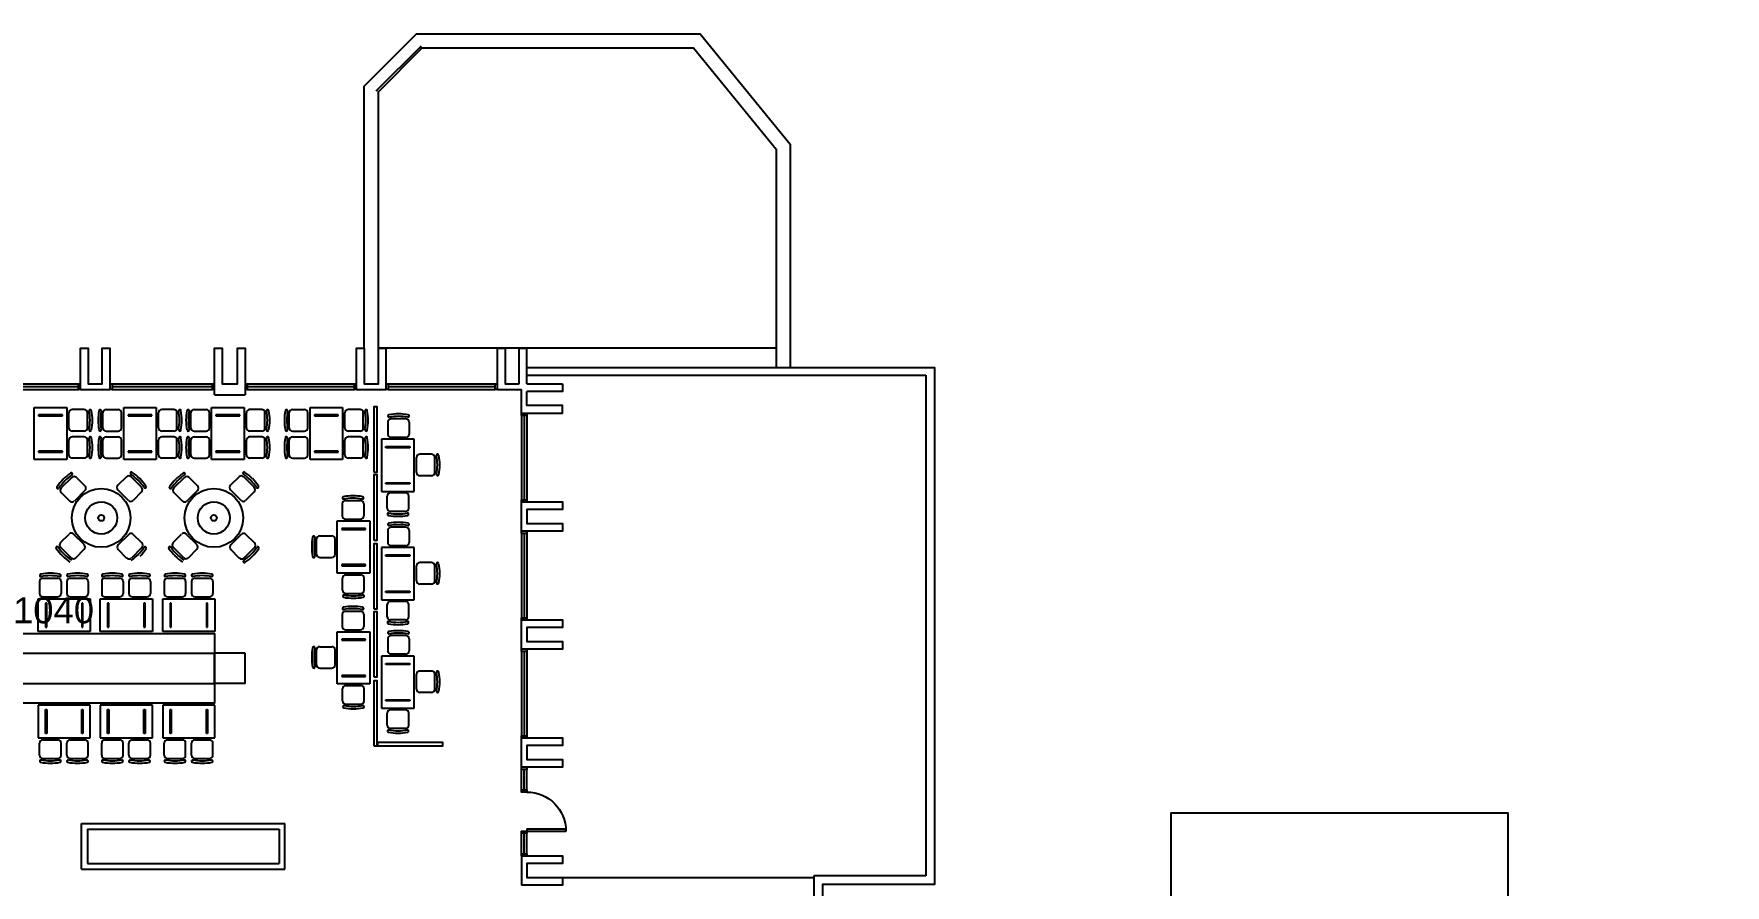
# Model space of a CAD drawing. Header units: inches. Extents: x -59 to 5745, y -269 to 4477.
# Drawn here: x 3283 to 4840, y 3514 to 4297 of the extents above; entities that cross this region are included whole.
import ezdxf

# ---------------------------------------------------------------- set-up
doc = ezdxf.new("R2010")
doc.units = ezdxf.units.IN
doc.header["$LTSCALE"] = 96
doc.header["$MEASUREMENT"] = 0
doc.layers.get('0').update_dxf_attribs({"linetype": 'CONTINUOUS'})
for name, color, linetype in [('A-ANNO-ROOM', 4, 'CONTINUOUS'), ('A-DOOR', 2, 'CONTINUOUS'), ('A-FLOR-CASE', 3, 'CONTINUOUS'), ('A-FLOR-CURB', 2, 'CONTINUOUS'), ('A-GLAZ', 2, 'CONTINUOUS'), ('A-ROOF-LEVL-MED', 3, 'CONTINUOUS'), ('A-ROOF-LEVL-THIN', 1, 'CONTINUOUS'), ('A-WALL-FULL', 6, 'CONTINUOUS'), ('X-FURN-WKSF', 1, 'CONTINUOUS')]:
    doc.layers.add(name, color=color, linetype=linetype)
doc.styles.add('Arial', font='arial.ttf')

# ---------------------------------------------------------------- blocks, each defined once
blk = doc.blocks.new('*U29')
for p, q in [((0, 0), (0, 0)), ((36, 0), (36, 0))]:
    blk.add_line(p, q)
blk.add_lwpolyline([(0, 0), (0, 36), (1.75, 36), (1.75, 0)], close=True)
blk.add_arc((0, 0), 36, 0, 90)

msp = doc.modelspace()

# ---------------------------------------------------------------- linework, layer by layer
at = {"layer": 'A-FLOR-CASE'}
for p, q in [((3229.2, 3727.3), (3449.2, 3727.3)), ((3229.2, 3699.3), (3449.2, 3699.3))]:
    msp.add_line(p, q, dxfattribs=at)
for points in [[(3595.7, 3894), (3598.7, 3894), (3598.7, 3954), (3595.7, 3954)], [(3595.7, 3831.4), (3598.7, 3831.4), (3598.7, 3891.4), (3595.7, 3891.4)], [(3595.7, 3767.9), (3598.7, 3767.9), (3598.7, 3827.9), (3595.7, 3827.9)], [(3595.7, 3705.3), (3598.7, 3705.3), (3598.7, 3765.3), (3595.7, 3765.3)], [(3229.2, 3745.3), (3449.2, 3745.3), (3449.2, 3681.3), (3229.2, 3681.3)], [(3595.7, 3641.8), (3598.7, 3641.8), (3598.7, 3701.8), (3595.7, 3701.8)], [(3599.2, 3644.9), (3599.2, 3641.9), (3659.2, 3641.9), (3659.2, 3644.9)]]:
    msp.add_lwpolyline(points, close=True, dxfattribs=at)
at = {"layer": 'A-FLOR-CURB'}
for p, q in [((3597.9, 4244.8), (3639.5, 4286.4)), ((3638.6, 4284.4), (3889.8, 4284.4)), ((3889.8, 4284.4), (3965.9, 4191.2)), ((3599.9, 4008.1), (3599.9, 4244.8)), ((3965.9, 4191.2), (3965.9, 3989.6)), ((3965.9, 4008.1), (3599.9, 4008.1)), ((3736.5, 3983.3), (4103.8, 3983.3)), ((4103.8, 3983.3), (4103.8, 3522.3)), ((4000.8, 3520.3), (3769.5, 3520.3)), ((4103.8, 3522.3), (4000.8, 3522.3)), ((4000.8, 3522.3), (4000.8, 2809.6))]:
    msp.add_line(p, q, dxfattribs=at)
at = {"layer": 'A-GLAZ'}
for p, q in [((3231.2, 3975.1), (3323.8, 3975.1)), ((3231.2, 3975.1), (3323.8, 3975.1)), ((3231.2, 3972.6), (3323.8, 3972.6)), ((3231.2, 3970.1), (3323.8, 3970.1)), ((3354.8, 3975.1), (3447.2, 3975.1)), ((3354.8, 3972.6), (3447.2, 3972.6)), ((3354.8, 3970.1), (3447.2, 3970.1)), ((3479.2, 3975.1), (3577.9, 3975.1)), ((3479.2, 3972.6), (3577.9, 3972.6)), ((3479.2, 3970.1), (3577.9, 3970.1)), ((3608.9, 3975.1), (3707.5, 3975.1)), ((3608.9, 3972.6), (3707.5, 3972.6)), ((3608.9, 3970.1), (3707.5, 3970.1)), ((3731.5, 3946.1), (3731.5, 3868.5)), ((3734, 3946.1), (3734, 3868.5)), ((3736.5, 3946.1), (3736.5, 3868.5)), ((3731.5, 3837.5), (3731.5, 3759.9)), ((3734, 3837.5), (3734, 3759.9)), ((3736.5, 3837.5), (3736.5, 3759.9)), ((3731.5, 3728.9), (3731.5, 3651.2)), ((3734, 3728.9), (3734, 3651.2)), ((3736.5, 3728.9), (3736.5, 3651.2)), ((3731.5, 3601.4), (3731.5, 3620.2)), ((3734, 3601.4), (3734, 3620.2)), ((3736.5, 3601.4), (3736.5, 3620.2)), ((3731.5, 3542.6), (3731.5, 3561.4)), ((3734, 3542.6), (3734, 3561.4)), ((3736.5, 3542.6), (3736.5, 3561.4))]:
    msp.add_line(p, q, dxfattribs=at)
at = {"layer": 'A-ROOF-LEVL-MED'}
msp.add_lwpolyline([(3736.5, 3990.3), (4111.8, 3990.3), (4111.8, 3514.3), (4008.8, 3514.3), (4008.8, 2809.6)], dxfattribs=at)
msp.add_lwpolyline([(4329.5, 3496.1), (4329.5, 3580.1), (4639.5, 3580.1), (4639.5, 3496.1), (4839.5, 3496.1), (4839.5, 3040.1), (4263, 3040.1), (4263, 3496.1)], close=True, dxfattribs=at)
at = {"layer": 'A-ROOF-LEVL-THIN'}
for points in [[(3586.9, 4008.1), (3586.9, 4249.3), (3635, 4297.4), (3896, 4297.4), (3978.9, 4195.8), (3978.9, 3990.3)], [(3599.9, 4008.1), (3599.9, 4243.9), (3640.3, 4284.4), (3889.8, 4284.4), (3965.9, 4191.2), (3965.9, 3990.3)]]:
    msp.add_lwpolyline(points, dxfattribs=at)
at = {"layer": 'A-WALL-FULL'}
for p, q in [((3586.9, 4021.4), (3586.9, 4249.3)), ((3978.9, 4195.8), (3978.9, 4041.1)), ((3325.8, 3970.1), (3352.8, 3970.1)), ((3579.9, 3970.1), (3606.9, 3970.1)), ((3709.5, 3970.1), (3731.5, 3970.1)), ((3731.5, 3948.1), (3731.5, 3970.1)), ((3449.2, 3965.1), (3477.2, 3965.1)), ((3731.5, 3730.9), (3731.5, 3757.9)), ((3449.2, 3699.3), (3449.2, 3727.3)), ((3477.2, 3727.3), (3449.2, 3727.3)), ((3477.2, 3699.3), (3477.2, 3727.3)), ((3477.2, 3699.3), (3449.2, 3699.3)), ((3731.5, 3622.2), (3731.5, 3649.2)), ((3326.7, 3570.3), (3513.7, 3570.3)), ((3326.7, 3528.4), (3326.7, 3570.3)), ((3332, 3565.1), (3508.5, 3565.1)), ((3332, 3565.1), (3332, 3533.6)), ((3508.5, 3565.1), (3508.5, 3533.6)), ((3513.7, 3528.4), (3513.7, 3570.3)), ((3731.5, 3540.6), (3731.5, 3513.6)), ((3326.7, 3528.4), (3513.7, 3528.4)), ((3332, 3533.6), (3508.5, 3533.6))]:
    msp.add_line(p, q, dxfattribs=at)
for points in [[(3325.8, 3970.1), (3325.8, 4008.1), (3332.8, 4008.1), (3332.8, 3975.1), (3345.8, 3975.1), (3345.8, 4008.1), (3352.8, 4008.1), (3352.8, 3970.1)], [(3449.2, 3965.1), (3449.2, 4008.1), (3456.2, 4008.1), (3456.2, 3975.1), (3470.2, 3975.1), (3470.2, 4008.1), (3477.2, 4008.1), (3477.2, 3965.1)], [(3579.9, 3970.1), (3579.9, 4008.1), (3586.9, 4008.1), (3586.9, 3975.1), (3599.9, 3975.1), (3599.9, 4008.1), (3606.9, 4008.1), (3606.9, 3970.1)], [(3709.5, 3970.1), (3709.5, 4008.1), (3716.5, 4008.1), (3716.5, 3975.1), (3729.5, 3975.1)], [(3729.5, 3975.1), (3729.5, 4008.1), (3736.5, 4008.1)], [(3736.5, 3975.1), (3736.5, 4008.1)], [(3325.8, 3970.1), (3323.8, 3970.1), (3323.8, 3975.1), (3325.8, 3975.1)], [(3352.8, 3975.1), (3354.8, 3975.1), (3354.8, 3970.1), (3352.8, 3970.1)], [(3449.2, 3970.1), (3447.2, 3970.1), (3447.2, 3975.1), (3449.2, 3975.1)], [(3477.2, 3975.1), (3479.2, 3975.1), (3479.2, 3970.1), (3477.2, 3970.1)], [(3579.9, 3970.1), (3577.9, 3970.1), (3577.9, 3975.1), (3579.9, 3975.1)], [(3606.9, 3975.1), (3608.9, 3975.1), (3608.9, 3970.1), (3606.9, 3970.1)], [(3709.5, 3970.1), (3707.5, 3970.1), (3707.5, 3975.1), (3709.5, 3975.1)], [(3769.5, 3975.1), (3769.5, 3968.1), (3736.5, 3968.1)], [(3736.5, 3975.1), (3769.5, 3975.1)], [(3731.5, 3948.1), (3769.5, 3948.1), (3769.5, 3955.1), (3736.5, 3955.1), (3736.5, 3968.1)], [(3736.5, 3948.1), (3736.5, 3946.1), (3731.5, 3946.1), (3731.5, 3948.1)], [(3731.5, 3866.5), (3731.5, 3868.5), (3736.5, 3868.5), (3736.5, 3866.5)], [(3736.5, 3839.5), (3736.5, 3837.5), (3731.5, 3837.5), (3731.5, 3839.5)], [(3731.5, 3757.9), (3731.5, 3759.9), (3736.5, 3759.9), (3736.5, 3757.9)], [(3731.5, 3757.9), (3769.5, 3757.9), (3769.5, 3750.9), (3736.5, 3750.9), (3736.5, 3737.9), (3769.5, 3737.9), (3769.5, 3730.9), (3731.5, 3730.9)], [(3736.5, 3730.9), (3736.5, 3728.9), (3731.5, 3728.9), (3731.5, 3730.9)], [(3731.5, 3649.2), (3731.5, 3651.2), (3736.5, 3651.2), (3736.5, 3649.2)], [(3731.5, 3649.2), (3769.5, 3649.2), (3769.5, 3642.2), (3736.5, 3642.2), (3736.5, 3629.2), (3769.5, 3629.2), (3769.5, 3622.2), (3731.5, 3622.2)], [(3736.5, 3622.2), (3736.5, 3620.2), (3731.5, 3620.2), (3731.5, 3622.2)], [(3731.5, 3540.6), (3731.5, 3542.6), (3736.5, 3542.6), (3736.5, 3540.6)], [(3731.5, 3540.6), (3769.5, 3540.6), (3769.5, 3533.6), (3736.5, 3533.6), (3736.5, 3520.6), (3769.5, 3520.6), (3769.5, 3513.6), (3731.5, 3513.6)]]:
    msp.add_lwpolyline(points, dxfattribs=at)
for points in [[(3731.5, 3866.5), (3769.5, 3866.5), (3769.5, 3859.5), (3736.5, 3859.5), (3736.5, 3846.5), (3769.5, 3846.5), (3769.5, 3839.5), (3731.5, 3839.5)], [(3736.5, 3601.4), (3736.5, 3599.4), (3731.5, 3599.4), (3731.5, 3601.4)], [(3736.5, 3563.4), (3736.5, 3561.4), (3731.5, 3561.4), (3731.5, 3563.4)]]:
    msp.add_lwpolyline(points, close=True, dxfattribs=at)
at = {"layer": 'X-FURN-WKSF'}
for p, q in [((3283.1, 3905.4), (3283.1, 3953.4)), ((3283.1, 3953.4), (3313.1, 3953.4)), ((3309.1, 3946.6), (3287.1, 3946.6)), ((3287.1, 3946.6), (3287.1, 3945.6)), ((3287.1, 3945.6), (3309.1, 3945.6)), ((3309.1, 3945.6), (3309.1, 3946.6)), ((3313.1, 3953.4), (3313.1, 3905.4)), ((3315.1, 3934.7), (3315.1, 3948.5)), ((3329.2, 3951.5), (3318.1, 3951.5)), ((3332.2, 3934.7), (3332.2, 3948.5)), ((3346.4, 3934.7), (3346.4, 3948.5)), ((3349.4, 3951.5), (3360.4, 3951.5)), ((3363.4, 3934.7), (3363.4, 3948.5)), ((3365.5, 3905.4), (3365.5, 3953.4)), ((3365.5, 3953.4), (3395.5, 3953.4)), ((3391.5, 3946.6), (3369.5, 3946.6)), ((3369.5, 3946.6), (3369.5, 3945.6)), ((3369.5, 3945.6), (3391.5, 3945.6)), ((3391.5, 3945.6), (3391.5, 3946.6)), ((3395.5, 3953.4), (3395.5, 3905.4)), ((3397.5, 3934.7), (3397.5, 3948.5)), ((3411.5, 3951.5), (3400.5, 3951.5)), ((3414.5, 3934.7), (3414.5, 3948.5)), ((3427.3, 3934.7), (3427.3, 3948.5)), ((3430.3, 3951.5), (3441.4, 3951.5)), ((3444.4, 3934.7), (3444.4, 3948.5)), ((3446.4, 3905.4), (3446.4, 3953.4)), ((3446.4, 3953.4), (3476.4, 3953.4)), ((3472.4, 3946.6), (3450.4, 3946.6)), ((3450.4, 3946.6), (3450.4, 3945.6)), ((3450.4, 3945.6), (3472.4, 3945.6)), ((3472.4, 3945.6), (3472.4, 3946.6)), ((3476.4, 3953.4), (3476.4, 3905.4)), ((3478.4, 3934.7), (3478.4, 3948.5)), ((3492.5, 3951.5), (3481.4, 3951.5)), ((3495.5, 3934.7), (3495.5, 3948.5)), ((3517.9, 3934.7), (3517.9, 3948.5)), ((3520.9, 3951.5), (3532, 3951.5)), ((3535, 3934.7), (3535, 3948.5)), ((3537, 3905.4), (3537, 3953.4)), ((3537, 3953.4), (3567, 3953.4)), ((3563, 3946.6), (3541, 3946.6)), ((3541, 3946.6), (3541, 3945.6)), ((3541, 3945.6), (3563, 3945.6)), ((3563, 3945.6), (3563, 3946.6)), ((3567, 3953.4), (3567, 3905.4)), ((3569, 3934.7), (3569, 3948.5)), ((3583, 3951.5), (3572, 3951.5)), ((3586, 3934.7), (3586, 3948.5)), ((3608.5, 3940), (3608.5, 3928.9)), ((3625.3, 3943), (3611.5, 3943)), ((3628.3, 3940), (3628.3, 3928.9)), ((3315.1, 3909.7), (3315.1, 3923.4)), ((3329.2, 3931.7), (3318.1, 3931.7)), ((3329.2, 3926.4), (3318.1, 3926.4)), ((3332.2, 3909.7), (3332.2, 3923.4)), ((3346.4, 3909.7), (3346.4, 3923.4)), ((3349.4, 3931.7), (3360.4, 3931.7)), ((3349.4, 3926.4), (3360.4, 3926.4)), ((3363.4, 3909.7), (3363.4, 3923.4)), ((3397.5, 3909.7), (3397.5, 3923.4)), ((3411.5, 3931.7), (3400.5, 3931.7)), ((3411.5, 3926.4), (3400.5, 3926.4)), ((3414.5, 3909.7), (3414.5, 3923.4)), ((3427.3, 3909.7), (3427.3, 3923.4)), ((3430.3, 3931.7), (3441.4, 3931.7)), ((3430.3, 3926.4), (3441.4, 3926.4)), ((3444.4, 3909.7), (3444.4, 3923.4)), ((3478.4, 3909.7), (3478.4, 3923.4)), ((3492.5, 3931.7), (3481.4, 3931.7)), ((3492.5, 3926.4), (3481.4, 3926.4)), ((3495.5, 3909.7), (3495.5, 3923.4)), ((3517.9, 3909.7), (3517.9, 3923.4)), ((3520.9, 3931.7), (3532, 3931.7)), ((3520.9, 3926.4), (3532, 3926.4)), ((3535, 3909.7), (3535, 3923.4)), ((3569, 3909.7), (3569, 3923.4)), ((3583, 3931.7), (3572, 3931.7)), ((3583, 3926.4), (3572, 3926.4)), ((3586, 3909.7), (3586, 3923.4)), ((3602.9, 3924.2), (3602.9, 3876.2)), ((3632.9, 3924.2), (3602.9, 3924.2)), ((3625.3, 3925.9), (3611.5, 3925.9)), ((3632.9, 3876.2), (3632.9, 3924.2)), ((3309.1, 3913.2), (3287.1, 3913.2)), ((3287.1, 3913.2), (3287.1, 3912.2)), ((3287.1, 3912.2), (3309.1, 3912.2)), ((3309.1, 3912.2), (3309.1, 3913.2)), ((3391.5, 3913.2), (3369.5, 3913.2)), ((3369.5, 3913.2), (3369.5, 3912.2)), ((3369.5, 3912.2), (3391.5, 3912.2)), ((3391.5, 3912.2), (3391.5, 3913.2)), ((3472.4, 3913.2), (3450.4, 3913.2)), ((3450.4, 3913.2), (3450.4, 3912.2)), ((3450.4, 3912.2), (3472.4, 3912.2)), ((3472.4, 3912.2), (3472.4, 3913.2)), ((3563, 3913.2), (3541, 3913.2)), ((3541, 3913.2), (3541, 3912.2)), ((3541, 3912.2), (3563, 3912.2)), ((3563, 3912.2), (3563, 3913.2)), ((3606.9, 3917.4), (3628.9, 3917.4)), ((3606.9, 3916.4), (3606.9, 3917.4)), ((3628.9, 3916.4), (3606.9, 3916.4)), ((3628.9, 3917.4), (3628.9, 3916.4)), ((3648.9, 3910.4), (3637.9, 3910.4)), ((3313.1, 3905.4), (3283.1, 3905.4)), ((3329.2, 3906.7), (3318.1, 3906.7)), ((3349.4, 3906.7), (3360.4, 3906.7)), ((3395.5, 3905.4), (3365.5, 3905.4)), ((3411.5, 3906.7), (3400.5, 3906.7)), ((3430.3, 3906.7), (3441.4, 3906.7)), ((3476.4, 3905.4), (3446.4, 3905.4)), ((3492.5, 3906.7), (3481.4, 3906.7)), ((3520.9, 3906.7), (3532, 3906.7)), ((3567, 3905.4), (3537, 3905.4)), ((3583, 3906.7), (3572, 3906.7)), ((3634.9, 3893.6), (3634.9, 3907.4)), ((3651.9, 3893.6), (3651.9, 3907.4)), ((3317.7, 3889), (3308, 3879.3)), ((3329.8, 3877), (3320.1, 3867.2)), ((3322, 3889), (3329.8, 3881.2)), ((3368, 3889.7), (3360.1, 3881.8)), ((3369.9, 3867.9), (3360.1, 3877.6)), ((3381.9, 3879.9), (3372.2, 3889.7)), ((3421.3, 3889), (3411.6, 3879.3)), ((3433.4, 3877), (3423.7, 3867.2)), ((3425.6, 3889), (3433.4, 3881.2)), ((3471.6, 3889.7), (3463.8, 3881.8)), ((3473.5, 3867.9), (3463.8, 3877.6)), ((3485.6, 3879.9), (3475.9, 3889.7)), ((3606.9, 3884), (3628.9, 3884)), ((3606.9, 3883), (3606.9, 3884)), ((3628.9, 3883), (3606.9, 3883)), ((3628.9, 3884), (3628.9, 3883)), ((3648.9, 3890.6), (3637.9, 3890.6)), ((3308, 3875.1), (3315.8, 3867.2)), ((3381.9, 3875.7), (3374.1, 3867.9)), ((3411.6, 3875.1), (3419.5, 3867.2)), ((3485.6, 3875.7), (3477.7, 3867.9)), ((3566.7, 3864.7), (3566.7, 3853.6)), ((3569.7, 3867.7), (3583.4, 3867.7)), ((3586.4, 3864.7), (3586.4, 3853.6)), ((3602.9, 3876.2), (3632.9, 3876.2)), ((3608.1, 3860.6), (3608.1, 3871.7)), ((3624.9, 3874.7), (3611.1, 3874.7)), ((3627.9, 3860.6), (3627.9, 3871.7)), ((3562.1, 3800.9), (3562.1, 3848.9)), ((3562.1, 3848.9), (3592.1, 3848.9)), ((3569.7, 3850.6), (3583.4, 3850.6)), ((3592.1, 3848.9), (3592.1, 3800.9)), ((3624.9, 3857.6), (3611.1, 3857.6)), ((3307.4, 3829), (3315.2, 3836.9)), ((3329.2, 3827.2), (3319.4, 3836.9)), ((3370.1, 3836.6), (3360.4, 3826.9)), ((3382.2, 3828.8), (3374.3, 3836.6)), ((3411, 3829), (3418.8, 3836.9)), ((3432.8, 3827.2), (3423.1, 3836.9)), ((3473.7, 3836.6), (3464, 3826.9)), ((3485.8, 3828.8), (3478, 3836.6)), ((3543, 3818.3), (3543, 3832.1)), ((3546, 3835.1), (3557.1, 3835.1)), ((3560.1, 3818.3), (3560.1, 3832.1)), ((3588.1, 3842.1), (3566.1, 3842.1)), ((3566.1, 3842.1), (3566.1, 3841.1)), ((3566.1, 3841.1), (3588.1, 3841.1)), ((3588.1, 3841.1), (3588.1, 3842.1)), ((3608.5, 3840.2), (3608.5, 3829.1)), ((3625.3, 3843.2), (3611.5, 3843.2)), ((3628.3, 3840.2), (3628.3, 3829.1)), ((3317.1, 3815.1), (3307.4, 3824.8)), ((3321.3, 3815.1), (3329.2, 3822.9)), ((3368.2, 3814.8), (3360.4, 3822.7)), ((3382.2, 3824.6), (3372.5, 3814.8)), ((3420.7, 3815.1), (3411, 3824.8)), ((3425, 3815.1), (3432.8, 3822.9)), ((3471.8, 3814.8), (3464, 3822.7)), ((3485.8, 3824.6), (3476.1, 3814.8)), ((3546, 3815.3), (3557.1, 3815.3)), ((3602.9, 3824.4), (3602.9, 3776.4)), ((3632.9, 3824.4), (3602.9, 3824.4)), ((3606.9, 3817.6), (3628.9, 3817.6)), ((3606.9, 3816.6), (3606.9, 3817.6)), ((3628.9, 3816.6), (3606.9, 3816.6)), ((3625.3, 3826.1), (3611.5, 3826.1)), ((3628.9, 3817.6), (3628.9, 3816.6)), ((3632.9, 3776.4), (3632.9, 3824.4)), ((3592.1, 3800.9), (3562.1, 3800.9)), ((3588.1, 3808.7), (3566.1, 3808.7)), ((3566.1, 3808.7), (3566.1, 3807.7)), ((3566.1, 3807.7), (3588.1, 3807.7)), ((3570, 3799.4), (3583.8, 3799.4)), ((3588.1, 3807.7), (3588.1, 3808.7)), ((3634.9, 3793.8), (3634.9, 3807.6)), ((3648.9, 3810.6), (3637.9, 3810.6)), ((3651.9, 3793.8), (3651.9, 3807.6)), ((3288, 3793.3), (3288, 3782.2)), ((3291, 3796.3), (3304.8, 3796.3)), ((3307.8, 3793.3), (3307.8, 3782.2)), ((3313.1, 3793.3), (3313.1, 3782.2)), ((3316.1, 3796.3), (3329.8, 3796.3)), ((3332.8, 3793.3), (3332.8, 3782.2)), ((3345.2, 3793.3), (3345.2, 3782.2)), ((3348.2, 3796.3), (3361.9, 3796.3)), ((3364.9, 3793.3), (3364.9, 3782.2)), ((3370.2, 3793.3), (3370.2, 3782.2)), ((3373.2, 3796.3), (3387, 3796.3)), ((3390, 3793.3), (3390, 3782.2)), ((3402.8, 3793.3), (3402.8, 3782.2)), ((3405.8, 3796.3), (3419.5, 3796.3)), ((3422.5, 3793.3), (3422.5, 3782.2)), ((3427.8, 3793.3), (3427.8, 3782.2)), ((3430.8, 3796.3), (3444.6, 3796.3)), ((3447.6, 3793.3), (3447.6, 3782.2)), ((3567, 3785.3), (3567, 3796.4)), ((3586.8, 3785.3), (3586.8, 3796.4)), ((3606.9, 3784.2), (3628.9, 3784.2)), ((3606.9, 3783.2), (3606.9, 3784.2)), ((3628.9, 3783.2), (3606.9, 3783.2)), ((3628.9, 3784.2), (3628.9, 3783.2)), ((3648.9, 3790.8), (3637.9, 3790.8)), ((3286.7, 3747.2), (3286.7, 3777.2)), ((3286.7, 3777.2), (3334.7, 3777.2)), ((3291, 3779.2), (3304.8, 3779.2)), ((3293.6, 3773.2), (3293.6, 3751.2)), ((3294.6, 3773.2), (3293.6, 3773.2)), ((3294.6, 3751.2), (3294.6, 3773.2)), ((3316.1, 3779.2), (3329.8, 3779.2)), ((3326.9, 3773.2), (3326.9, 3751.2)), ((3327.9, 3773.2), (3326.9, 3773.2)), ((3327.9, 3751.2), (3327.9, 3773.2)), ((3334.7, 3777.2), (3334.7, 3747.2)), ((3343.9, 3747.2), (3343.9, 3777.2)), ((3343.9, 3777.2), (3391.9, 3777.2)), ((3348.2, 3779.2), (3361.9, 3779.2)), ((3350.7, 3773.2), (3350.7, 3751.2)), ((3351.7, 3773.2), (3350.7, 3773.2)), ((3351.7, 3751.2), (3351.7, 3773.2)), ((3373.2, 3779.2), (3387, 3779.2)), ((3384.1, 3773.2), (3384.1, 3751.2)), ((3385.1, 3773.2), (3384.1, 3773.2)), ((3385.1, 3751.2), (3385.1, 3773.2)), ((3391.9, 3777.2), (3391.9, 3747.2)), ((3401.5, 3747.2), (3401.5, 3777.2)), ((3401.5, 3777.2), (3449.5, 3777.2)), ((3405.8, 3779.2), (3419.5, 3779.2)), ((3408.3, 3773.2), (3408.3, 3751.2)), ((3409.3, 3773.2), (3408.3, 3773.2)), ((3409.3, 3751.2), (3409.3, 3773.2)), ((3430.8, 3779.2), (3444.6, 3779.2)), ((3441.7, 3773.2), (3441.7, 3751.2)), ((3442.7, 3773.2), (3441.7, 3773.2)), ((3442.7, 3751.2), (3442.7, 3773.2)), ((3449.5, 3777.2), (3449.5, 3747.2)), ((3570, 3782.3), (3583.8, 3782.3)), ((3602.9, 3776.4), (3632.9, 3776.4)), ((3608.1, 3760.8), (3608.1, 3771.9)), ((3624.9, 3774.9), (3611.1, 3774.9)), ((3627.9, 3760.8), (3627.9, 3771.9)), ((3566.7, 3762.8), (3566.7, 3751.7)), ((3569.7, 3765.8), (3583.4, 3765.8)), ((3586.4, 3762.8), (3586.4, 3751.7)), ((3624.9, 3757.8), (3611.1, 3757.8)), ((3334.7, 3747.2), (3286.7, 3747.2)), ((3293.6, 3751.2), (3294.6, 3751.2)), ((3326.9, 3751.2), (3327.9, 3751.2)), ((3391.9, 3747.2), (3343.9, 3747.2)), ((3350.7, 3751.2), (3351.7, 3751.2)), ((3384.1, 3751.2), (3385.1, 3751.2)), ((3449.5, 3747.2), (3401.5, 3747.2)), ((3408.3, 3751.2), (3409.3, 3751.2)), ((3441.7, 3751.2), (3442.7, 3751.2)), ((3562.1, 3699), (3562.1, 3747)), ((3562.1, 3747), (3592.1, 3747)), ((3588.1, 3740.2), (3566.1, 3740.2)), ((3566.1, 3740.2), (3566.1, 3739.2)), ((3566.1, 3739.2), (3588.1, 3739.2)), ((3569.7, 3748.7), (3583.4, 3748.7)), ((3588.1, 3739.2), (3588.1, 3740.2)), ((3592.1, 3747), (3592.1, 3699)), ((3608.5, 3740.4), (3608.5, 3729.3)), ((3625.3, 3743.4), (3611.5, 3743.4)), ((3628.3, 3740.4), (3628.3, 3729.3)), ((3543, 3716.4), (3543, 3730.2)), ((3546, 3733.2), (3557.1, 3733.2)), ((3560.1, 3716.4), (3560.1, 3730.2)), ((3602.9, 3724.6), (3602.9, 3676.6)), ((3632.9, 3724.6), (3602.9, 3724.6)), ((3625.3, 3726.3), (3611.5, 3726.3)), ((3632.9, 3676.6), (3632.9, 3724.6)), ((3546, 3713.4), (3557.1, 3713.4)), ((3588.1, 3706.8), (3566.1, 3706.8)), ((3566.1, 3706.8), (3566.1, 3705.8)), ((3566.1, 3705.8), (3588.1, 3705.8)), ((3588.1, 3705.8), (3588.1, 3706.8)), ((3606.9, 3717.8), (3628.9, 3717.8)), ((3606.9, 3716.8), (3606.9, 3717.8)), ((3628.9, 3716.8), (3606.9, 3716.8)), ((3628.9, 3717.8), (3628.9, 3716.8)), ((3634.9, 3694), (3634.9, 3707.8)), ((3648.9, 3710.8), (3637.9, 3710.8)), ((3651.9, 3694), (3651.9, 3707.8)), ((3592.1, 3699), (3562.1, 3699)), ((3567, 3683.4), (3567, 3694.5)), ((3570, 3697.5), (3583.8, 3697.5)), ((3586.8, 3683.4), (3586.8, 3694.5)), ((3648.9, 3691), (3637.9, 3691)), ((3334.7, 3679.4), (3286.7, 3679.4)), ((3286.7, 3679.4), (3286.7, 3649.4)), ((3293.6, 3653.4), (3293.6, 3675.4)), ((3293.6, 3675.4), (3294.6, 3675.4)), ((3294.6, 3675.4), (3294.6, 3653.4)), ((3326.9, 3653.4), (3326.9, 3675.4)), ((3326.9, 3675.4), (3327.9, 3675.4)), ((3327.9, 3675.4), (3327.9, 3653.4)), ((3334.7, 3649.4), (3334.7, 3679.4)), ((3391.9, 3679.4), (3343.9, 3679.4)), ((3343.9, 3679.4), (3343.9, 3649.4)), ((3350.7, 3653.4), (3350.7, 3675.4)), ((3350.7, 3675.4), (3351.7, 3675.4)), ((3351.7, 3675.4), (3351.7, 3653.4)), ((3384.1, 3653.4), (3384.1, 3675.4)), ((3384.1, 3675.4), (3385.1, 3675.4)), ((3385.1, 3675.4), (3385.1, 3653.4)), ((3391.9, 3649.4), (3391.9, 3679.4)), ((3449.5, 3679.4), (3401.5, 3679.4)), ((3401.5, 3679.4), (3401.5, 3649.4)), ((3408.3, 3653.4), (3408.3, 3675.4)), ((3408.3, 3675.4), (3409.3, 3675.4)), ((3409.3, 3675.4), (3409.3, 3653.4)), ((3441.7, 3653.4), (3441.7, 3675.4)), ((3441.7, 3675.4), (3442.7, 3675.4)), ((3442.7, 3675.4), (3442.7, 3653.4)), ((3449.5, 3649.4), (3449.5, 3679.4)), ((3570, 3680.4), (3583.8, 3680.4)), ((3602.9, 3676.6), (3632.9, 3676.6)), ((3606.9, 3684.4), (3628.9, 3684.4)), ((3606.9, 3683.4), (3606.9, 3684.4)), ((3628.9, 3683.4), (3606.9, 3683.4)), ((3624.9, 3675.1), (3611.1, 3675.1)), ((3628.9, 3684.4), (3628.9, 3683.4)), ((3608.1, 3661), (3608.1, 3672.1)), ((3627.9, 3661), (3627.9, 3672.1)), ((3286.7, 3649.4), (3334.7, 3649.4)), ((3288, 3633.3), (3288, 3644.4)), ((3291, 3647.4), (3304.8, 3647.4)), ((3294.6, 3653.4), (3293.6, 3653.4)), ((3307.8, 3633.3), (3307.8, 3644.4)), ((3313.1, 3633.3), (3313.1, 3644.4)), ((3316.1, 3647.4), (3329.8, 3647.4)), ((3327.9, 3653.4), (3326.9, 3653.4)), ((3332.8, 3633.3), (3332.8, 3644.4)), ((3343.9, 3649.4), (3391.9, 3649.4)), ((3345.2, 3633.3), (3345.2, 3644.4)), ((3348.2, 3647.4), (3361.9, 3647.4)), ((3351.7, 3653.4), (3350.7, 3653.4)), ((3364.9, 3633.3), (3364.9, 3644.4)), ((3370.2, 3633.3), (3370.2, 3644.4)), ((3373.2, 3647.4), (3387, 3647.4)), ((3385.1, 3653.4), (3384.1, 3653.4)), ((3390, 3633.3), (3390, 3644.4)), ((3401.5, 3649.4), (3449.5, 3649.4)), ((3402.8, 3633.3), (3402.8, 3644.4)), ((3405.8, 3647.4), (3419.5, 3647.4)), ((3409.3, 3653.4), (3408.3, 3653.4)), ((3422.5, 3633.3), (3422.5, 3644.4)), ((3427.8, 3633.3), (3427.8, 3644.4)), ((3430.8, 3647.4), (3444.6, 3647.4)), ((3442.7, 3653.4), (3441.7, 3653.4)), ((3447.6, 3633.3), (3447.6, 3644.4)), ((3624.9, 3658), (3611.1, 3658)), ((3291, 3630.3), (3304.8, 3630.3)), ((3316.1, 3630.3), (3329.8, 3630.3)), ((3348.2, 3630.3), (3361.9, 3630.3)), ((3373.2, 3630.3), (3387, 3630.3)), ((3405.8, 3630.3), (3419.5, 3630.3)), ((3430.8, 3630.3), (3444.6, 3630.3))]:
    msp.add_line(p, q, dxfattribs=at)
for centre, radius in [((3344.8, 3851.7), 27), ((3448.4, 3851.7), 27), ((3344.8, 3851.7), 14.8), ((3448.4, 3851.7), 14.8), ((3344.8, 3851.7), 2.75), ((3448.4, 3851.7), 2.75)]:
    msp.add_circle(centre, radius, dxfattribs=at)
for centre, radius, start, end in [((3318.1, 3948.5), 3, 90, 180), ((3329.2, 3948.5), 3, 0, 90), ((3334.7, 3950.3), 1.06, 8.1189, 190.5487), ((3286.3, 3941.4), 48.2, 0.2174, 10.4932), ((3286.3, 3941.8), 48.2, 349.5068, 359.7826), ((3288.1, 3941.4), 48.6, 0.2133, 10.7741), ((3288.1, 3941.8), 48.6, 349.2259, 359.7867), ((3390.5, 3941.4), 48.6, 169.2259, 179.7867), ((3390.5, 3941.8), 48.6, 180.2133, 190.7741), ((3343.8, 3950.3), 1.06, 349.4513, 171.8811), ((3392.3, 3941.4), 48.2, 169.5068, 179.7826), ((3392.3, 3941.8), 48.2, 180.2174, 190.4932), ((3349.4, 3948.5), 3, 90, 180), ((3360.4, 3948.5), 3, 0, 90), ((3400.5, 3948.5), 3, 90, 180), ((3411.5, 3948.5), 3, 0, 90), ((3417.1, 3950.3), 1.06, 8.1189, 190.5487), ((3368.6, 3941.4), 48.2, 0.2174, 10.4932), ((3368.6, 3941.8), 48.2, 349.5068, 359.7826), ((3370.4, 3941.4), 48.6, 0.2133, 10.7741), ((3370.4, 3941.8), 48.6, 349.2259, 359.7867), ((3471.4, 3941.4), 48.6, 169.2259, 179.7867), ((3471.4, 3941.8), 48.6, 180.2133, 190.7741), ((3424.7, 3950.3), 1.06, 349.4513, 171.8811), ((3473.2, 3941.4), 48.2, 169.5068, 179.7826), ((3473.2, 3941.8), 48.2, 180.2174, 190.4932), ((3430.3, 3948.5), 3, 90, 180), ((3441.4, 3948.5), 3, 0, 90), ((3481.4, 3948.5), 3, 90, 180), ((3492.5, 3948.5), 3, 0, 90), ((3498, 3950.3), 1.06, 8.1189, 190.5487), ((3449.5, 3941.4), 48.2, 0.2174, 10.4932), ((3449.5, 3941.8), 48.2, 349.5068, 359.7826), ((3451.3, 3941.4), 48.6, 0.2133, 10.7741), ((3451.3, 3941.8), 48.6, 349.2259, 359.7867), ((3562, 3941.4), 48.6, 169.2259, 179.7867), ((3562, 3941.8), 48.6, 180.2133, 190.7741), ((3515.3, 3950.3), 1.06, 349.4513, 171.8811), ((3563.8, 3941.4), 48.2, 169.5068, 179.7826), ((3563.8, 3941.8), 48.2, 180.2174, 190.4932), ((3520.9, 3948.5), 3, 90, 180), ((3532, 3948.5), 3, 0, 90), ((3572, 3948.5), 3, 90, 180), ((3583, 3948.5), 3, 0, 90), ((3588.6, 3950.3), 1.06, 8.1189, 190.5487), ((3540.1, 3941.4), 48.2, 0.2174, 10.4932), ((3540.1, 3941.8), 48.2, 349.5068, 359.7826), ((3541.9, 3941.4), 48.6, 0.2133, 10.7741), ((3541.9, 3941.8), 48.6, 349.2259, 359.7867), ((3611.5, 3940), 3, 90, 180), ((3609.6, 3945.5), 1.06, 98.1189, 280.5487), ((3618.6, 3898.9), 48.6, 90.2133, 100.7741), ((3618.6, 3897.1), 48.2, 90.2174, 100.4932), ((3618.2, 3898.9), 48.6, 79.2259, 89.7867), ((3618.2, 3897.1), 48.2, 79.5068, 89.7826), ((3625.3, 3940), 3, 0, 90), ((3627.1, 3945.5), 1.06, 259.4513, 81.8811), ((3318.1, 3934.7), 3, 180, 270), ((3318.1, 3923.4), 3, 90, 180), ((3329.2, 3934.7), 3, 270, 0), ((3329.2, 3923.4), 3, 0, 90), ((3334.7, 3932.8), 1.06, 169.4513, 351.8811), ((3334.7, 3925.3), 1.06, 8.1189, 190.5487), ((3286.3, 3916.4), 48.2, 0.2174, 10.4932), ((3288.1, 3916.4), 48.6, 0.2133, 10.7741), ((3390.5, 3916.4), 48.6, 169.2259, 179.7867), ((3343.8, 3932.8), 1.06, 188.1189, 10.5487), ((3343.8, 3925.3), 1.06, 349.4513, 171.8811), ((3392.3, 3916.4), 48.2, 169.5068, 179.7826), ((3349.4, 3934.7), 3, 180, 270), ((3349.4, 3923.4), 3, 90, 180), ((3360.4, 3934.7), 3, 270, 0), ((3360.4, 3923.4), 3, 0, 90), ((3400.5, 3934.7), 3, 180, 270), ((3400.5, 3923.4), 3, 90, 180), ((3411.5, 3934.7), 3, 270, 0), ((3411.5, 3923.4), 3, 0, 90), ((3417.1, 3932.8), 1.06, 169.4513, 351.8811), ((3417.1, 3925.3), 1.06, 8.1189, 190.5487), ((3368.6, 3916.4), 48.2, 0.2174, 10.4932), ((3370.4, 3916.4), 48.6, 0.2133, 10.7741), ((3471.4, 3916.4), 48.6, 169.2259, 179.7867), ((3424.7, 3932.8), 1.06, 188.1189, 10.5487), ((3424.7, 3925.3), 1.06, 349.4513, 171.8811), ((3473.2, 3916.4), 48.2, 169.5068, 179.7826), ((3430.3, 3934.7), 3, 180, 270), ((3430.3, 3923.4), 3, 90, 180), ((3441.4, 3934.7), 3, 270, 0), ((3441.4, 3923.4), 3, 0, 90), ((3481.4, 3934.7), 3, 180, 270), ((3481.4, 3923.4), 3, 90, 180), ((3492.5, 3934.7), 3, 270, 0), ((3492.5, 3923.4), 3, 0, 90), ((3498, 3932.8), 1.06, 169.4513, 351.8811), ((3498, 3925.3), 1.06, 8.1189, 190.5487), ((3449.5, 3916.4), 48.2, 0.2174, 10.4932), ((3451.3, 3916.4), 48.6, 0.2133, 10.7741), ((3562, 3916.4), 48.6, 169.2259, 179.7867), ((3515.3, 3932.8), 1.06, 188.1189, 10.5487), ((3515.3, 3925.3), 1.06, 349.4513, 171.8811), ((3563.8, 3916.4), 48.2, 169.5068, 179.7826), ((3520.9, 3934.7), 3, 180, 270), ((3520.9, 3923.4), 3, 90, 180), ((3532, 3934.7), 3, 270, 0), ((3532, 3923.4), 3, 0, 90), ((3572, 3934.7), 3, 180, 270), ((3572, 3923.4), 3, 90, 180), ((3583, 3934.7), 3, 270, 0), ((3583, 3923.4), 3, 0, 90), ((3588.6, 3932.8), 1.06, 169.4513, 351.8811), ((3588.6, 3925.3), 1.06, 8.1189, 190.5487), ((3540.1, 3916.4), 48.2, 0.2174, 10.4932), ((3541.9, 3916.4), 48.6, 0.2133, 10.7741), ((3611.5, 3928.9), 3, 180, 270), ((3625.3, 3928.9), 3, 270, 0), ((3318.1, 3909.7), 3, 180, 270), ((3329.2, 3909.7), 3, 270, 0), ((3286.3, 3916.8), 48.2, 349.5068, 359.7826), ((3334.7, 3907.8), 1.06, 169.4513, 351.8811), ((3288.1, 3916.8), 48.6, 349.2259, 359.7867), ((3390.5, 3916.8), 48.6, 180.2133, 190.7741), ((3343.8, 3907.8), 1.06, 188.1189, 10.5487), ((3392.3, 3916.8), 48.2, 180.2174, 190.4932), ((3349.4, 3909.7), 3, 180, 270), ((3360.4, 3909.7), 3, 270, 0), ((3400.5, 3909.7), 3, 180, 270), ((3411.5, 3909.7), 3, 270, 0), ((3368.6, 3916.8), 48.2, 349.5068, 359.7826), ((3417.1, 3907.8), 1.06, 169.4513, 351.8811), ((3370.4, 3916.8), 48.6, 349.2259, 359.7867), ((3471.4, 3916.8), 48.6, 180.2133, 190.7741), ((3424.7, 3907.8), 1.06, 188.1189, 10.5487), ((3473.2, 3916.8), 48.2, 180.2174, 190.4932), ((3430.3, 3909.7), 3, 180, 270), ((3441.4, 3909.7), 3, 270, 0), ((3481.4, 3909.7), 3, 180, 270), ((3492.5, 3909.7), 3, 270, 0), ((3449.5, 3916.8), 48.2, 349.5068, 359.7826), ((3498, 3907.8), 1.06, 169.4513, 351.8811), ((3451.3, 3916.8), 48.6, 349.2259, 359.7867), ((3562, 3916.8), 48.6, 180.2133, 190.7741), ((3515.3, 3907.8), 1.06, 188.1189, 10.5487), ((3563.8, 3916.8), 48.2, 180.2174, 190.4932), ((3520.9, 3909.7), 3, 180, 270), ((3532, 3909.7), 3, 270, 0), ((3572, 3909.7), 3, 180, 270), ((3583, 3909.7), 3, 270, 0), ((3540.1, 3916.8), 48.2, 349.5068, 359.7826), ((3588.6, 3907.8), 1.06, 169.4513, 351.8811), ((3541.9, 3916.8), 48.6, 349.2259, 359.7867), ((3637.9, 3907.4), 3, 90, 180), ((3648.9, 3907.4), 3, 0, 90), ((3654.5, 3909.3), 1.06, 8.1189, 190.5487), ((3606, 3900.3), 48.2, 0.2174, 10.4932), ((3607.8, 3900.3), 48.6, 0.2133, 10.7741), ((3343.9, 3852.8), 48.6, 124.2259, 134.7867), ((3317.2, 3892.2), 1.06, 304.4513, 126.8811), ((3372.7, 3892.8), 1.06, 53.1189, 235.5487), ((3346, 3853.5), 48.6, 45.2133, 55.7741), ((3447.6, 3852.8), 48.6, 124.2259, 134.7867), ((3420.9, 3892.2), 1.06, 304.4513, 126.8811), ((3476.3, 3892.8), 1.06, 53.1189, 235.5487), ((3449.6, 3853.5), 48.6, 45.2133, 55.7741), ((3637.9, 3893.6), 3, 180, 270), ((3648.9, 3893.6), 3, 270, 0), ((3606, 3900.7), 48.2, 349.5068, 359.7826), ((3607.8, 3900.7), 48.6, 349.2259, 359.7867), ((3304.9, 3879.8), 1.06, 143.1189, 325.5487), ((3344.2, 3853.1), 48.6, 135.2133, 145.7741), ((3345.5, 3851.8), 48.2, 135.2174, 145.4932), ((3310.1, 3877.2), 3, 135, 225), ((3345.2, 3851.6), 48.2, 124.5068, 134.7826), ((3319.8, 3886.9), 3, 45, 135), ((3327.7, 3879.1), 3, 315, 45), ((3362.3, 3879.7), 3, 135, 225), ((3370.1, 3887.5), 3, 45, 135), ((3344.7, 3852.2), 48.2, 45.2174, 55.4932), ((3344.5, 3852.4), 48.2, 34.5068, 44.7826), ((3345.7, 3853.7), 48.6, 34.2259, 44.7867), ((3379.8, 3877.8), 3, 315, 45), ((3385.1, 3880.4), 1.06, 214.4513, 36.8811), ((3408.5, 3879.8), 1.06, 143.1189, 325.5487), ((3447.8, 3853.1), 48.6, 135.2133, 145.7741), ((3449.1, 3851.8), 48.2, 135.2174, 145.4932), ((3413.7, 3877.2), 3, 135, 225), ((3448.8, 3851.6), 48.2, 124.5068, 134.7826), ((3423.5, 3886.9), 3, 45, 135), ((3431.3, 3879.1), 3, 315, 45), ((3465.9, 3879.7), 3, 135, 225), ((3473.7, 3887.5), 3, 45, 135), ((3448.4, 3852.2), 48.2, 45.2174, 55.4932), ((3448.1, 3852.4), 48.2, 34.5068, 44.7826), ((3449.4, 3853.7), 48.6, 34.2259, 44.7867), ((3483.5, 3877.8), 3, 315, 45), ((3488.7, 3880.4), 1.06, 214.4513, 36.8811), ((3654.5, 3891.8), 1.06, 169.4513, 351.8811), ((3317.9, 3869.4), 3, 225, 315), ((3372, 3870), 3, 225, 315), ((3421.6, 3869.4), 3, 225, 315), ((3475.6, 3870), 3, 225, 315), ((3567.8, 3870.2), 1.06, 98.1189, 280.5487), ((3569.7, 3864.7), 3, 90, 180), ((3576.7, 3823.5), 48.6, 90.2133, 100.7741), ((3576.7, 3821.7), 48.2, 90.2174, 100.4932), ((3576.3, 3823.5), 48.6, 79.2259, 89.7867), ((3576.3, 3821.7), 48.2, 79.5068, 89.7826), ((3583.4, 3864.7), 3, 0, 90), ((3585.3, 3870.2), 1.06, 259.4513, 81.8811), ((3611.1, 3871.7), 3, 90, 180), ((3624.9, 3871.7), 3, 0, 90), ((3569.7, 3853.6), 3, 180, 270), ((3583.4, 3853.6), 3, 270, 0), ((3611.1, 3860.6), 3, 180, 270), ((3609.2, 3855.1), 1.06, 79.4513, 261.8811), ((3609.6, 3845.7), 1.06, 98.1189, 280.5487), ((3618.2, 3901.8), 48.6, 259.2259, 269.7867), ((3618.2, 3903.6), 48.2, 259.5068, 269.7826), ((3618.6, 3799.1), 48.6, 90.2133, 100.7741), ((3618.6, 3797.3), 48.2, 90.2174, 100.4932), ((3617.8, 3903.6), 48.2, 270.2174, 280.4932), ((3617.8, 3901.8), 48.6, 270.2133, 280.7741), ((3618.2, 3799.1), 48.6, 79.2259, 89.7867), ((3618.2, 3797.3), 48.2, 79.5068, 89.7826), ((3624.9, 3860.6), 3, 270, 0), ((3626.7, 3855.1), 1.06, 278.1189, 100.5487), ((3627.1, 3845.7), 1.06, 259.4513, 81.8811), ((3317.3, 3834.8), 3, 45, 135), ((3372.2, 3834.5), 3, 45, 135), ((3421, 3834.8), 3, 45, 135), ((3475.9, 3834.5), 3, 45, 135), ((3587.1, 3825), 48.6, 169.2259, 179.7867), ((3540.4, 3833.9), 1.06, 349.4513, 171.8811), ((3588.9, 3825), 48.2, 169.5068, 179.7826), ((3546, 3832.1), 3, 90, 180), ((3557.1, 3832.1), 3, 0, 90), ((3611.5, 3840.2), 3, 90, 180), ((3625.3, 3840.2), 3, 0, 90), ((3304.2, 3824.3), 1.06, 34.4513, 216.8811), ((3343.6, 3851), 48.6, 214.2259, 224.7867), ((3344.8, 3852.3), 48.2, 214.5068, 224.7826), ((3309.5, 3826.9), 3, 135, 225), ((3343.3, 3851.3), 48.6, 225.2133, 235.7741), ((3344.6, 3852.6), 48.2, 225.2174, 235.4932), ((3319.2, 3817.2), 3, 225, 315), ((3327, 3825), 3, 315, 45), ((3362.5, 3824.8), 3, 135, 225), ((3370.3, 3817), 3, 225, 315), ((3345, 3852.3), 48.2, 304.5068, 314.7826), ((3344.7, 3852.1), 48.2, 315.2174, 325.4932), ((3346, 3850.8), 48.6, 315.2133, 325.7741), ((3380.1, 3826.7), 3, 315, 45), ((3385.3, 3824.1), 1.06, 323.1189, 145.5487), ((3407.9, 3824.3), 1.06, 34.4513, 216.8811), ((3447.2, 3851), 48.6, 214.2259, 224.7867), ((3448.5, 3852.3), 48.2, 214.5068, 224.7826), ((3413.1, 3826.9), 3, 135, 225), ((3446.9, 3851.3), 48.6, 225.2133, 235.7741), ((3448.2, 3852.6), 48.2, 225.2174, 235.4932), ((3422.8, 3817.2), 3, 225, 315), ((3430.7, 3825), 3, 315, 45), ((3466.1, 3824.8), 3, 135, 225), ((3474, 3817), 3, 225, 315), ((3448.6, 3852.3), 48.2, 304.5068, 314.7826), ((3449.9, 3851.1), 48.6, 304.2259, 314.7867), ((3448.3, 3852.1), 48.2, 315.2174, 325.4932), ((3449.6, 3850.8), 48.6, 315.2133, 325.7741), ((3483.7, 3826.7), 3, 315, 45), ((3488.9, 3824.1), 1.06, 323.1189, 145.5487), ((3587.1, 3825.4), 48.6, 180.2133, 190.7741), ((3540.4, 3816.4), 1.06, 188.1189, 10.5487), ((3588.9, 3825.4), 48.2, 180.2174, 190.4932), ((3546, 3818.3), 3, 180, 270), ((3557.1, 3818.3), 3, 270, 0), ((3611.5, 3829.1), 3, 180, 270), ((3625.3, 3829.1), 3, 270, 0), ((3289.2, 3798.8), 1.06, 98.1189, 280.5487), ((3298.1, 3752.2), 48.6, 90.2133, 100.7741), ((3298.1, 3750.4), 48.2, 90.2174, 100.4932), ((3297.7, 3752.2), 48.6, 79.2259, 89.7867), ((3297.7, 3750.4), 48.2, 79.5068, 89.7826), ((3306.7, 3798.8), 1.06, 259.4513, 81.8811), ((3314.2, 3798.8), 1.06, 98.1189, 280.5487), ((3323.1, 3752.2), 48.6, 90.2133, 100.7741), ((3323.1, 3750.4), 48.2, 90.2174, 100.4932), ((3322.8, 3752.2), 48.6, 79.2259, 89.7867), ((3322.8, 3750.4), 48.2, 79.5068, 89.7826), ((3331.7, 3798.8), 1.06, 259.4513, 81.8811), ((3346.3, 3798.8), 1.06, 98.1189, 280.5487), ((3355.2, 3752.2), 48.6, 90.2133, 100.7741), ((3355.2, 3750.4), 48.2, 90.2174, 100.4932), ((3354.9, 3752.2), 48.6, 79.2259, 89.7867), ((3354.9, 3750.4), 48.2, 79.5068, 89.7826), ((3363.8, 3798.8), 1.06, 259.4513, 81.8811), ((3371.3, 3798.8), 1.06, 98.1189, 280.5487), ((3380.3, 3752.2), 48.6, 90.2133, 100.7741), ((3380.3, 3750.4), 48.2, 90.2174, 100.4932), ((3379.9, 3752.2), 48.6, 79.2259, 89.7867), ((3379.9, 3750.4), 48.2, 79.5068, 89.7826), ((3388.8, 3798.8), 1.06, 259.4513, 81.8811), ((3403.9, 3798.8), 1.06, 98.1189, 280.5487), ((3412.8, 3752.2), 48.6, 90.2133, 100.7741), ((3412.8, 3750.4), 48.2, 90.2174, 100.4932), ((3412.5, 3752.2), 48.6, 79.2259, 89.7867), ((3412.5, 3750.4), 48.2, 79.5068, 89.7826), ((3421.4, 3798.8), 1.06, 259.4513, 81.8811), ((3428.9, 3798.8), 1.06, 98.1189, 280.5487), ((3437.9, 3752.2), 48.6, 90.2133, 100.7741), ((3437.9, 3750.4), 48.2, 90.2174, 100.4932), ((3437.5, 3752.2), 48.6, 79.2259, 89.7867), ((3437.5, 3750.4), 48.2, 79.5068, 89.7826), ((3446.4, 3798.8), 1.06, 259.4513, 81.8811), ((3476.6, 3811.7), 1.06, 124.4513, 306.8811), ((3570, 3796.4), 3, 90, 180), ((3583.8, 3796.4), 3, 0, 90), ((3637.9, 3807.6), 3, 90, 180), ((3648.9, 3807.6), 3, 0, 90), ((3654.5, 3809.5), 1.06, 8.1189, 190.5487), ((3606, 3800.5), 48.2, 0.2174, 10.4932), ((3606, 3800.9), 48.2, 349.5068, 359.7826), ((3607.8, 3800.5), 48.6, 0.2133, 10.7741), ((3607.8, 3800.9), 48.6, 349.2259, 359.7867), ((3291, 3793.3), 3, 90, 180), ((3304.8, 3793.3), 3, 0, 90), ((3316.1, 3793.3), 3, 90, 180), ((3329.8, 3793.3), 3, 0, 90), ((3348.2, 3793.3), 3, 90, 180), ((3361.9, 3793.3), 3, 0, 90), ((3373.2, 3793.3), 3, 90, 180), ((3387, 3793.3), 3, 0, 90), ((3405.8, 3793.3), 3, 90, 180), ((3419.5, 3793.3), 3, 0, 90), ((3430.8, 3793.3), 3, 90, 180), ((3444.6, 3793.3), 3, 0, 90), ((3570, 3785.3), 3, 180, 270), ((3583.8, 3785.3), 3, 270, 0), ((3637.9, 3793.8), 3, 180, 270), ((3648.9, 3793.8), 3, 270, 0), ((3654.5, 3792), 1.06, 169.4513, 351.8811), ((3291, 3782.2), 3, 180, 270), ((3304.8, 3782.2), 3, 270, 0), ((3316.1, 3782.2), 3, 180, 270), ((3329.8, 3782.2), 3, 270, 0), ((3348.2, 3782.2), 3, 180, 270), ((3361.9, 3782.2), 3, 270, 0), ((3373.2, 3782.2), 3, 180, 270), ((3387, 3782.2), 3, 270, 0), ((3405.8, 3782.2), 3, 180, 270), ((3419.5, 3782.2), 3, 270, 0), ((3430.8, 3782.2), 3, 180, 270), ((3444.6, 3782.2), 3, 270, 0), ((3567.8, 3768.3), 1.06, 98.1189, 280.5487), ((3568.2, 3779.8), 1.06, 79.4513, 261.8811), ((3576.7, 3721.7), 48.6, 90.2133, 100.7741), ((3576.7, 3719.9), 48.2, 90.2174, 100.4932), ((3577.1, 3826.4), 48.6, 259.2259, 269.7867), ((3577.1, 3828.2), 48.2, 259.5068, 269.7826), ((3576.3, 3721.7), 48.6, 79.2259, 89.7867), ((3576.3, 3719.9), 48.2, 79.5068, 89.7826), ((3576.7, 3828.2), 48.2, 270.2174, 280.4932), ((3576.7, 3826.4), 48.6, 270.2133, 280.7741), ((3585.3, 3768.3), 1.06, 259.4513, 81.8811), ((3585.7, 3779.8), 1.06, 278.1189, 100.5487), ((3611.1, 3771.9), 3, 90, 180), ((3624.9, 3771.9), 3, 0, 90), ((3569.7, 3762.8), 3, 90, 180), ((3583.4, 3762.8), 3, 0, 90), ((3611.1, 3760.8), 3, 180, 270), ((3609.2, 3755.3), 1.06, 79.4513, 261.8811), ((3618.2, 3802), 48.6, 259.2259, 269.7867), ((3618.2, 3803.8), 48.2, 259.5068, 269.7826), ((3617.8, 3803.8), 48.2, 270.2174, 280.4932), ((3617.8, 3802), 48.6, 270.2133, 280.7741), ((3624.9, 3760.8), 3, 270, 0), ((3626.7, 3755.3), 1.06, 278.1189, 100.5487), ((3569.7, 3751.7), 3, 180, 270), ((3583.4, 3751.7), 3, 270, 0), ((3611.5, 3740.4), 3, 90, 180), ((3609.6, 3746), 1.06, 98.1189, 280.5487), ((3618.6, 3699.3), 48.6, 90.2133, 100.7741), ((3618.6, 3697.5), 48.2, 90.2174, 100.4932), ((3618.2, 3699.3), 48.6, 79.2259, 89.7867), ((3618.2, 3697.5), 48.2, 79.5068, 89.7826), ((3625.3, 3740.4), 3, 0, 90), ((3627.1, 3746), 1.06, 259.4513, 81.8811), ((3587.1, 3723.1), 48.6, 169.2259, 179.7867), ((3587.1, 3723.5), 48.6, 180.2133, 190.7741), ((3540.4, 3732.1), 1.06, 349.4513, 171.8811), ((3588.9, 3723.1), 48.2, 169.5068, 179.7826), ((3588.9, 3723.5), 48.2, 180.2174, 190.4932), ((3546, 3730.2), 3, 90, 180), ((3557.1, 3730.2), 3, 0, 90), ((3611.5, 3729.3), 3, 180, 270), ((3625.3, 3729.3), 3, 270, 0), ((3540.4, 3714.6), 1.06, 188.1189, 10.5487), ((3546, 3716.4), 3, 180, 270), ((3557.1, 3716.4), 3, 270, 0), ((3637.9, 3707.8), 3, 90, 180), ((3648.9, 3707.8), 3, 0, 90), ((3654.5, 3709.7), 1.06, 8.1189, 190.5487), ((3606, 3700.7), 48.2, 0.2174, 10.4932), ((3607.8, 3700.7), 48.6, 0.2133, 10.7741), ((3570, 3694.5), 3, 90, 180), ((3583.8, 3694.5), 3, 0, 90), ((3637.9, 3694), 3, 180, 270), ((3648.9, 3694), 3, 270, 0), ((3606, 3701.1), 48.2, 349.5068, 359.7826), ((3654.5, 3692.2), 1.06, 169.4513, 351.8811), ((3607.8, 3701.1), 48.6, 349.2259, 359.7867), ((3570, 3683.4), 3, 180, 270), ((3568.2, 3677.9), 1.06, 79.4513, 261.8811), ((3577.1, 3724.6), 48.6, 259.2259, 269.7867), ((3577.1, 3726.4), 48.2, 259.5068, 269.7826), ((3576.7, 3726.4), 48.2, 270.2174, 280.4932), ((3576.7, 3724.6), 48.6, 270.2133, 280.7741), ((3583.8, 3683.4), 3, 270, 0), ((3585.7, 3677.9), 1.06, 278.1189, 100.5487), ((3611.1, 3672.1), 3, 90, 180), ((3624.9, 3672.1), 3, 0, 90), ((3611.1, 3661), 3, 180, 270), ((3624.9, 3661), 3, 270, 0), ((3291, 3644.4), 3, 90, 180), ((3304.8, 3644.4), 3, 0, 90), ((3316.1, 3644.4), 3, 90, 180), ((3329.8, 3644.4), 3, 0, 90), ((3348.2, 3644.4), 3, 90, 180), ((3361.9, 3644.4), 3, 0, 90), ((3373.2, 3644.4), 3, 90, 180), ((3387, 3644.4), 3, 0, 90), ((3405.8, 3644.4), 3, 90, 180), ((3419.5, 3644.4), 3, 0, 90), ((3430.8, 3644.4), 3, 90, 180), ((3444.6, 3644.4), 3, 0, 90), ((3609.2, 3655.5), 1.06, 79.4513, 261.8811), ((3618.2, 3702.2), 48.6, 259.2259, 269.7867), ((3618.2, 3704), 48.2, 259.5068, 269.7826), ((3617.8, 3704), 48.2, 270.2174, 280.4932), ((3617.8, 3702.2), 48.6, 270.2133, 280.7741), ((3626.7, 3655.5), 1.06, 278.1189, 100.5487), ((3291, 3633.3), 3, 180, 270), ((3289.2, 3627.8), 1.06, 79.4513, 261.8811), ((3298.1, 3676.3), 48.2, 259.5068, 269.7826), ((3297.7, 3676.3), 48.2, 270.2174, 280.4932), ((3304.8, 3633.3), 3, 270, 0), ((3306.7, 3627.8), 1.06, 278.1189, 100.5487), ((3316.1, 3633.3), 3, 180, 270), ((3314.2, 3627.8), 1.06, 79.4513, 261.8811), ((3323.1, 3676.3), 48.2, 259.5068, 269.7826), ((3322.8, 3676.3), 48.2, 270.2174, 280.4932), ((3329.8, 3633.3), 3, 270, 0), ((3331.7, 3627.8), 1.06, 278.1189, 100.5487), ((3348.2, 3633.3), 3, 180, 270), ((3346.3, 3627.8), 1.06, 79.4513, 261.8811), ((3355.2, 3676.3), 48.2, 259.5068, 269.7826), ((3354.9, 3676.3), 48.2, 270.2174, 280.4932), ((3361.9, 3633.3), 3, 270, 0), ((3363.8, 3627.8), 1.06, 278.1189, 100.5487), ((3373.2, 3633.3), 3, 180, 270), ((3371.3, 3627.8), 1.06, 79.4513, 261.8811), ((3380.3, 3676.3), 48.2, 259.5068, 269.7826), ((3379.9, 3676.3), 48.2, 270.2174, 280.4932), ((3387, 3633.3), 3, 270, 0), ((3388.8, 3627.8), 1.06, 278.1189, 100.5487), ((3405.8, 3633.3), 3, 180, 270), ((3403.9, 3627.8), 1.06, 79.4513, 261.8811), ((3412.8, 3676.3), 48.2, 259.5068, 269.7826), ((3412.5, 3676.3), 48.2, 270.2174, 280.4932), ((3419.5, 3633.3), 3, 270, 0), ((3421.4, 3627.8), 1.06, 278.1189, 100.5487), ((3430.8, 3633.3), 3, 180, 270), ((3428.9, 3627.8), 1.06, 79.4513, 261.8811), ((3437.9, 3676.3), 48.2, 259.5068, 269.7826), ((3437.5, 3676.3), 48.2, 270.2174, 280.4932), ((3444.6, 3633.3), 3, 270, 0), ((3446.4, 3627.8), 1.06, 278.1189, 100.5487), ((3298.1, 3674.5), 48.6, 259.2259, 269.7867), ((3297.7, 3674.5), 48.6, 270.2133, 280.7741), ((3323.1, 3674.5), 48.6, 259.2259, 269.7867), ((3322.8, 3674.5), 48.6, 270.2133, 280.7741), ((3355.2, 3674.5), 48.6, 259.2259, 269.7867), ((3354.9, 3674.5), 48.6, 270.2133, 280.7741), ((3380.3, 3674.5), 48.6, 259.2259, 269.7867), ((3379.9, 3674.5), 48.6, 270.2133, 280.7741), ((3412.8, 3674.5), 48.6, 259.2259, 269.7867), ((3412.5, 3674.5), 48.6, 270.2133, 280.7741), ((3437.9, 3674.5), 48.6, 259.2259, 269.7867), ((3437.5, 3674.5), 48.6, 270.2133, 280.7741)]:
    msp.add_arc(centre, radius, start, end, dxfattribs=at)

# ---------------------------------------------------------------- block references
at = {"layer": 'A-DOOR', "xscale": -1, "rotation": 270}
msp.add_blockref('*U29', (3736.5, 3563.4), dxfattribs=at)

# ---------------------------------------------------------------- texts
at = {"layer": 'A-ANNO-ROOM', "style": 'Arial'}
msp.add_text('1040', height=24, dxfattribs=at).set_placement((3263.6, 3754.7))

doc.saveas('drawing.dxf')
